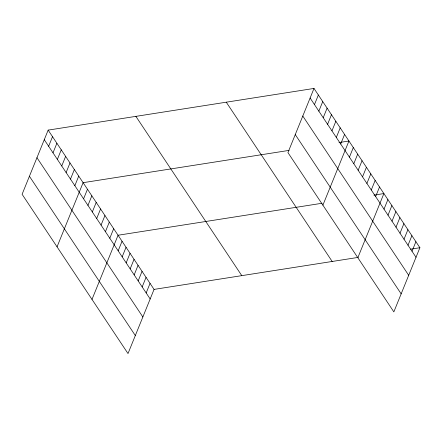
<?xml version="1.0" encoding="UTF-8"?>
<svg xmlns="http://www.w3.org/2000/svg" width="442" height="442" viewBox="0 0 442 442"><rect width="100%" height="100%" fill="white"/><g stroke="black" fill="none" stroke-linecap="round" stroke-linejoin="round"><path stroke-width="0.66" d="M48.156 130.119L22.1 194.281L128.003 353.561L154.059 289.399L48.156 130.119L313.997 88.439L419.9 247.719L393.844 311.881L287.941 152.6L313.997 88.439M48.637 146.258L52.521 136.689M53.007 152.827L56.891 143.258M57.372 159.396L61.261 149.827M61.742 165.965L65.626 156.396M66.112 172.54L69.996 162.971M70.482 179.109L74.367 169.54M74.847 185.679L78.731 176.109M57.051 246.84L83.102 182.679L289.129 150.379M83.588 198.817L87.472 189.248M87.952 205.392L91.842 195.823M92.323 211.961L96.207 202.392M96.693 218.53L100.577 208.961M101.058 225.1L104.947 215.53M105.428 231.669L109.312 222.099M109.798 238.244L113.682 228.674M91.997 299.405L118.053 235.243L322.085 203.254M118.169 250.829L122.053 241.26M122.169 256.846L126.053 247.277M126.169 262.863L130.053 253.294M130.169 268.88L134.053 259.31M134.169 274.896L138.053 265.327M138.169 280.913L142.059 271.344M142.169 286.93L146.059 277.361M146.169 292.952L150.059 283.383M314.477 104.577L318.362 95.008M318.848 111.152L322.732 101.583M323.218 117.721L327.102 108.152M327.583 124.29L331.467 114.721M331.953 130.86L335.837 121.29M336.323 137.429L340.207 127.86M340.688 143.998L344.578 134.429M322.892 205.165L348.942 141.004L338.975 142.567M349.429 157.142L353.313 147.573M353.793 163.711L357.683 154.142M358.164 170.28L362.048 160.711M362.534 176.85L366.418 167.28M366.899 183.424L370.788 173.855M371.269 189.994L375.153 180.424M375.639 196.563L379.523 186.994M357.838 257.725L383.894 193.563L373.921 195.126M384.01 209.149L387.894 199.58M388.01 215.166L391.894 205.596M392.01 221.188L395.894 211.619M396.01 227.205L399.894 217.635M400.01 233.221L403.894 223.652M404.01 239.238L407.9 229.669M408.01 245.255L411.9 235.685M412.016 251.271L415.9 241.702M154.059 289.399L358.092 257.41M410.596 249.178L419.9 247.719M310.107 98.008L416.016 257.288M302.792 116.025L408.701 275.305M295.256 134.589L401.159 293.869M226.265 102.19L332.174 261.471M135.882 116.362L241.785 275.642M44.266 139.689L150.175 298.969M36.951 157.706L142.86 316.98M29.415 176.264L135.318 335.544"/></g></svg>
